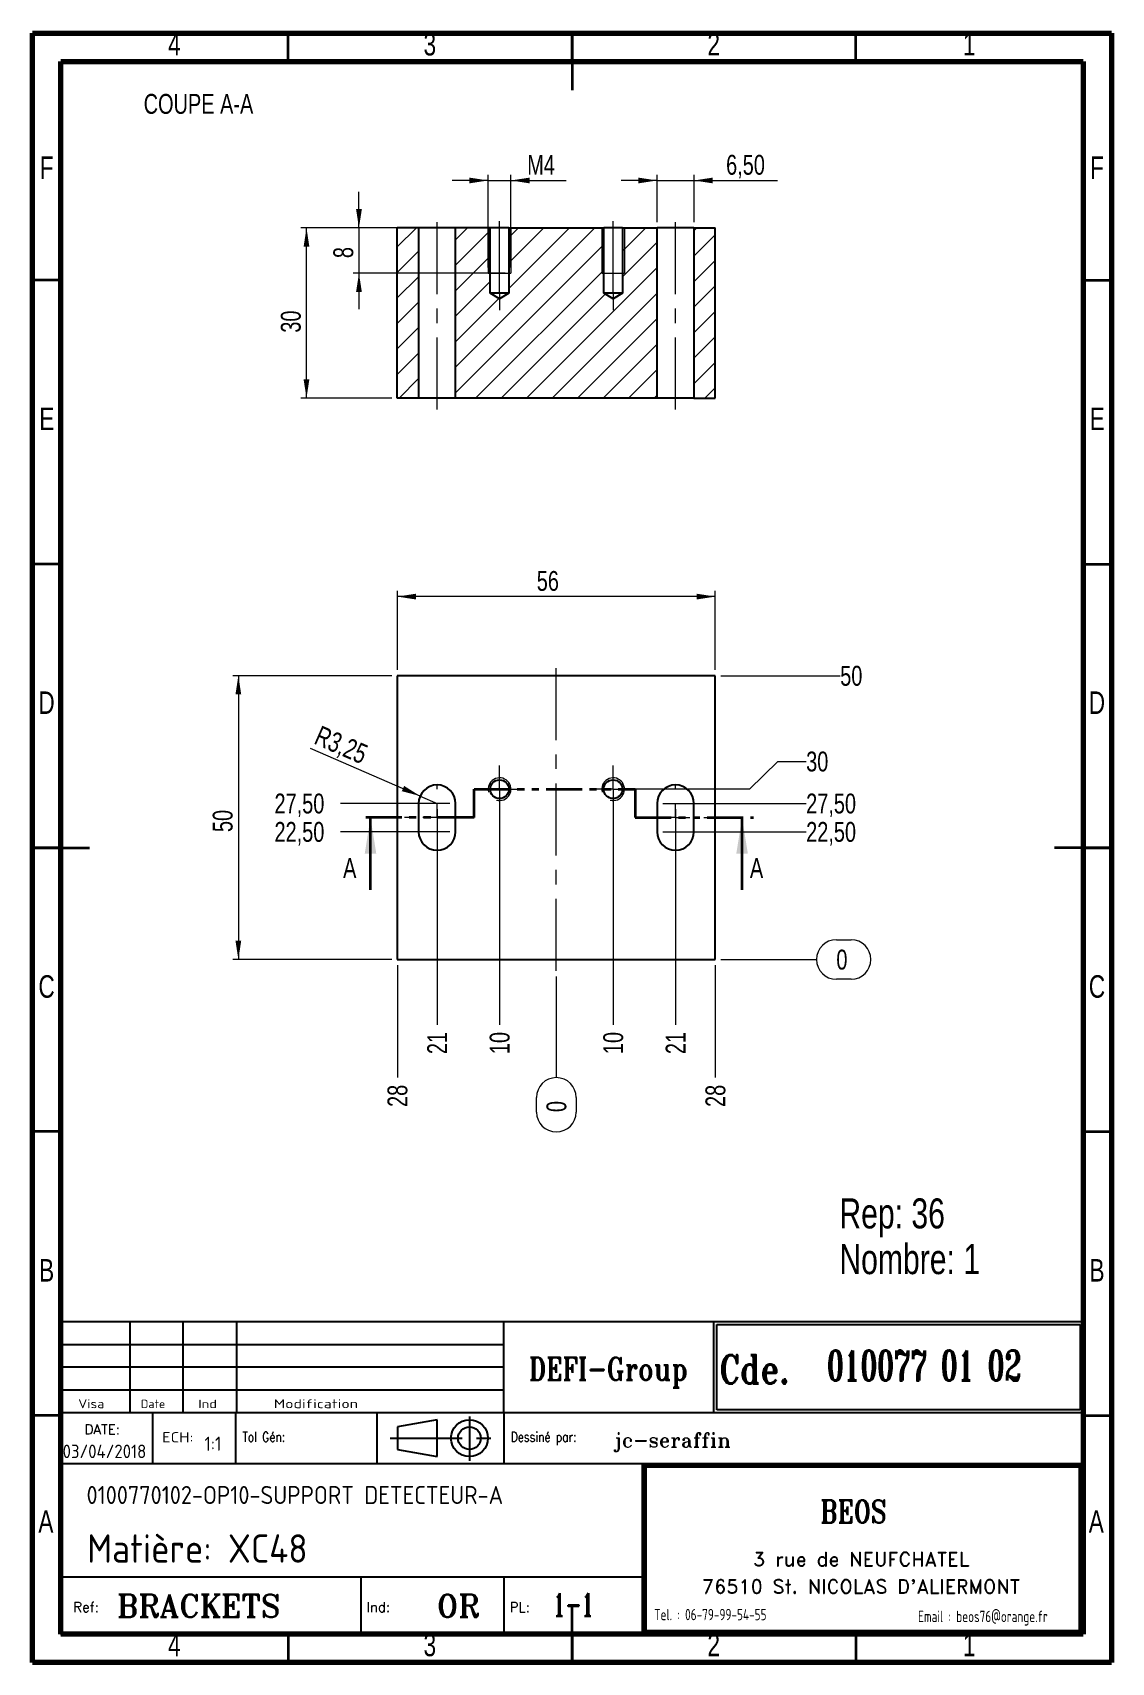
# Model space of a CAD drawing. Header units: millimetres. Extents: x 15 to 205, y 5 to 292.
import ezdxf

# ---------------------------------------------------------------- set-up
doc = ezdxf.new("R2010")
doc.units = ezdxf.units.MM
doc.linetypes.add('CENTERX2', pattern=[20.32, 12.7, -2.54, 2.54, -2.54])
doc.linetypes.add('PHANTOM', pattern=[12.7, 6.35, -1.27, 1.27, -1.27, 1.27, -1.27])
doc.layers.add('DIMENSIONS', color=176, linetype='Continuous')
doc.styles.add('SLDTEXTSTYLE0', font='TXT', dxfattribs={"width": 0.75})
doc.styles.add('SLDTEXTSTYLE1', font='ISOCP')
doc.styles.add('SLDTEXTSTYLE10', font='ISOCP', dxfattribs={"width": 1.147311})
doc.styles.add('SLDTEXTSTYLE11', font='ISOCP', dxfattribs={"width": 1.385904})
doc.styles.add('SLDTEXTSTYLE12', font='ISOCP', dxfattribs={"width": 1.246461})
doc.styles.add('SLDTEXTSTYLE13', font='ROMAND')
doc.styles.add('SLDTEXTSTYLE2', font='ROMANT', dxfattribs={"width": 0.8})
doc.styles.add('SLDTEXTSTYLE3', font='ISOCP', dxfattribs={"width": 0.8})
doc.styles.add('SLDTEXTSTYLE4', font='ROMANS', dxfattribs={"width": 0.8})
doc.styles.add('SLDTEXTSTYLE5', font='ROMANT')
doc.styles.add('SLDTEXTSTYLE6', font='ROMANS')
doc.styles.add('SLDTEXTSTYLE7', font='ROMANT', dxfattribs={"width": 0.65})
doc.styles.add('SLDTEXTSTYLE8', font='ISOCP', dxfattribs={"width": 1.446157})
doc.styles.add('SLDTEXTSTYLE9', font='ISOCP', dxfattribs={"width": 1.294402})
doc.dimstyles.new('SLDDIMSTYLE0', dxfattribs={"dimtxt": 3.5, "dimasz": 3.302, "dimexe": 0, "dimexo": 0.0625, "dimgap": 0.875, "dimtad": 0, "dimtih": 1, "dimtoh": 1, "dimdec": 0, "dimrnd": 1e-09, "dimdsep": 46, "dimtxsty": 'SLDTEXTSTYLE0', "dimblk1": 'NONE', "dimblk2": 'NONE', "dimsah": 1, "dimcen": 0.09, "dimadec": 0, "dimazin": 2, "dimtfac": 1, "dimtdec": 0, "dimtofl": 0, "dimtmove": 0, "dimatfit": 3, "dimldrblk": 'NONE', "dimfxl": 1, "dimfrac": 2, "dimtolj": 1, "dimtzin": 12, "dimarcsym": 0})
doc.dimstyles.new('SLDDIMSTYLE1', dxfattribs={"dimtxt": 3.5, "dimasz": 3.302, "dimexe": 0, "dimexo": 0.0625, "dimgap": 0.875, "dimtad": 0, "dimtih": 1, "dimtoh": 1, "dimrnd": 1e-09, "dimzin": 12, "dimdsep": 46, "dimtxsty": 'SLDTEXTSTYLE0', "dimblk1": 'NONE', "dimblk2": 'NONE', "dimsah": 1, "dimcen": 0.09, "dimadec": 0, "dimazin": 3, "dimtfac": 1, "dimtofl": 0, "dimtmove": 0, "dimatfit": 3, "dimldrblk": 'NONE', "dimfxl": 1, "dimfrac": 2, "dimtolj": 1, "dimtzin": 12, "dimarcsym": 0})
doc.dimstyles.new('SLDDIMSTYLE2', dxfattribs={"dimtxt": 3.5, "dimasz": 3.302, "dimexe": 0, "dimexo": 0.0625, "dimgap": 0.875, "dimtad": 1, "dimrnd": 1e-09, "dimzin": 12, "dimdsep": 46, "dimtxsty": 'SLDTEXTSTYLE0', "dimsah": 1, "dimcen": 0.09, "dimadec": 0, "dimazin": 3, "dimtfac": 1, "dimtofl": 0, "dimtmove": 0, "dimatfit": 3, "dimfxl": 1, "dimfrac": 2, "dimtolj": 1, "dimtzin": 12, "dimarcsym": 0})
doc.dimstyles.new('SLDDIMSTYLE3', dxfattribs={"dimtxt": 3.5, "dimasz": 3.302, "dimexe": 0, "dimexo": 0.0625, "dimgap": 0.875, "dimtad": 1, "dimrnd": 1e-09, "dimzin": 12, "dimdsep": 46, "dimtxsty": 'SLDTEXTSTYLE0', "dimsah": 1, "dimcen": 0, "dimadec": 0, "dimazin": 3, "dimtfac": 1, "dimtofl": 0, "dimtmove": 0, "dimatfit": 3, "dimfxl": 1, "dimfrac": 2, "dimtolj": 1, "dimtzin": 12, "dimarcsym": 0})
doc.dimstyles.new('SLDDIMSTYLE4', dxfattribs={"dimtxt": 3.5, "dimasz": 3.302, "dimexe": 0, "dimexo": 0.0625, "dimgap": 0.875, "dimtad": 1, "dimrnd": 1e-09, "dimzin": 12, "dimdsep": 46, "dimtxsty": 'SLDTEXTSTYLE0', "dimsah": 1, "dimcen": 0.09, "dimadec": 0, "dimazin": 3, "dimtfac": 1, "dimtmove": 0, "dimatfit": 0, "dimfxl": 1, "dimfrac": 2, "dimtolj": 1, "dimtzin": 12, "dimarcsym": 0})

# ---------------------------------------------------------------- blocks, each defined once
blk = doc.blocks.new('SW_NOTE_0')
at = {"color": 0, "linetype": 'Continuous', "lineweight": 0, "char_height": 5.292, "attachment_point": 1, "style": 'SLDTEXTSTYLE0'}
for s, insert in [('Rep: 36', (0, 6.82)), ('Nombre: 1', (0, -1.23))]:
    blk.add_mtext(s, dxfattribs=dict(at, insert=insert))
blk = doc.blocks.new('_D')
at = {"color": 7, "linetype": 'Continuous', "lineweight": 18}
for p, q in [((156.56, 132.32), (159.15, 132.32)), ((136.24, 128.83), (153.07, 128.83)), ((159.15, 125.34), (156.56, 125.34))]:
    blk.add_line(p, q, dxfattribs=at)
for centre, start, end in [((156.56, 128.83), 90, 270), ((159.15, 128.83), 270, 90)]:
    blk.add_arc(centre, 3.49, start, end, dxfattribs=at)
at = {"color": 7, "linetype": 'Continuous', "lineweight": 18, "insert": (156.56, 130.56), "char_height": 3.5, "attachment_point": 1, "style": 'SLDTEXTSTYLE0'}
blk.add_mtext('0', dxfattribs=at)
blk = doc.blocks.new('_None')
blk = doc.blocks.new('_D_1')
at = {"color": 7, "linetype": 'Continuous', "lineweight": 18}
blk.add_line((88.49, 151.33), (69.24, 151.33), dxfattribs=at)
at = {"color": 7, "linetype": 'Continuous', "lineweight": 18, "insert": (57.6, 153.06), "char_height": 3.5, "attachment_point": 1, "style": 'SLDTEXTSTYLE0'}
blk.add_mtext('22,50', dxfattribs=at)
blk = doc.blocks.new('_D_2')
at = {"color": 7, "linetype": 'Continuous', "lineweight": 18}
blk.add_line((125.99, 151.33), (151.24, 151.33), dxfattribs=at)
at = {"color": 7, "linetype": 'Continuous', "lineweight": 18, "insert": (151.24, 153.06), "char_height": 3.5, "attachment_point": 1, "style": 'SLDTEXTSTYLE0'}
blk.add_mtext('22,50', dxfattribs=at)
blk = doc.blocks.new('_D_3')
at = {"color": 7, "linetype": 'Continuous', "lineweight": 18}
blk.add_line((125.99, 156.33), (151.24, 156.33), dxfattribs=at)
at = {"color": 7, "linetype": 'Continuous', "lineweight": 18, "insert": (151.24, 158.06), "char_height": 3.5, "attachment_point": 1, "style": 'SLDTEXTSTYLE0'}
blk.add_mtext('27,50', dxfattribs=at)
blk = doc.blocks.new('_D_4')
at = {"color": 7, "linetype": 'Continuous', "lineweight": 18}
blk.add_line((88.49, 156.33), (69.24, 156.33), dxfattribs=at)
at = {"color": 7, "linetype": 'Continuous', "lineweight": 18, "insert": (57.6, 158.06), "char_height": 3.5, "attachment_point": 1, "style": 'SLDTEXTSTYLE0'}
blk.add_mtext('27,50', dxfattribs=at)
blk = doc.blocks.new('_D_5')
at = {"color": 7, "linetype": 'Continuous', "lineweight": 18}
for p, q in [((146.24, 163.73), (141.24, 158.83)), ((146.24, 163.73), (151.24, 163.73)), ((141.24, 158.83), (118.24, 158.83))]:
    blk.add_line(p, q, dxfattribs=at)
at = {"color": 7, "linetype": 'Continuous', "lineweight": 18, "insert": (151.24, 165.46), "char_height": 3.5, "attachment_point": 1, "style": 'SLDTEXTSTYLE0'}
blk.add_mtext('30', dxfattribs=at)
blk = doc.blocks.new('_D_6')
at = {"color": 7, "linetype": 'Continuous', "lineweight": 18}
blk.add_line((136.24, 178.83), (157.24, 178.83), dxfattribs=at)
at = {"color": 7, "linetype": 'Continuous', "lineweight": 18, "insert": (157.24, 180.56), "char_height": 3.5, "attachment_point": 1, "style": 'SLDTEXTSTYLE0'}
blk.add_mtext('50', dxfattribs=at)
blk = doc.blocks.new('_D_7')
at = {"color": 7, "linetype": 'Continuous', "lineweight": 18}
for p, q in [((107.24, 125.83), (107.24, 108.02)), ((103.75, 101.95), (103.75, 104.53)), ((110.72, 104.53), (110.72, 101.95))]:
    blk.add_line(p, q, dxfattribs=at)
for centre, start, end in [((107.24, 104.53), 0, 180), ((107.24, 101.95), 180, 0)]:
    blk.add_arc(centre, 3.49, start, end, dxfattribs=at)
at = {"color": 7, "linetype": 'Continuous', "lineweight": 18, "insert": (105.5, 101.95), "char_height": 3.5, "attachment_point": 1, "rotation": 90, "style": 'SLDTEXTSTYLE0'}
blk.add_mtext('0', dxfattribs=at)
blk = doc.blocks.new('_D_8')
at = {"color": 7, "linetype": 'Continuous', "lineweight": 18}
blk.add_line((97.24, 157.83), (97.24, 117.33), dxfattribs=at)
at = {"color": 7, "linetype": 'Continuous', "lineweight": 18, "insert": (95.5, 112.16), "char_height": 3.5, "attachment_point": 1, "rotation": 90, "style": 'SLDTEXTSTYLE0'}
blk.add_mtext('10', dxfattribs=at)
blk = doc.blocks.new('_D_9')
at = {"color": 7, "linetype": 'Continuous', "lineweight": 18}
blk.add_line((86.24, 155.33), (86.24, 117.33), dxfattribs=at)
at = {"color": 7, "linetype": 'Continuous', "lineweight": 18, "insert": (84.5, 112.16), "char_height": 3.5, "attachment_point": 1, "rotation": 90, "style": 'SLDTEXTSTYLE0'}
blk.add_mtext('21', dxfattribs=at)
blk = doc.blocks.new('_D_10')
at = {"color": 7, "linetype": 'Continuous', "lineweight": 18}
blk.add_line((79.24, 127.83), (79.24, 108.02), dxfattribs=at)
at = {"color": 7, "linetype": 'Continuous', "lineweight": 18, "insert": (77.5, 102.85), "char_height": 3.5, "attachment_point": 1, "rotation": 90, "style": 'SLDTEXTSTYLE0'}
blk.add_mtext('28', dxfattribs=at)
blk = doc.blocks.new('_D_11')
at = {"color": 7, "linetype": 'Continuous', "lineweight": 18}
blk.add_line((117.24, 157.83), (117.24, 117.33), dxfattribs=at)
at = {"color": 7, "linetype": 'Continuous', "lineweight": 18, "insert": (115.5, 112.16), "char_height": 3.5, "attachment_point": 1, "rotation": 90, "style": 'SLDTEXTSTYLE0'}
blk.add_mtext('10', dxfattribs=at)
blk = doc.blocks.new('_D_12')
at = {"color": 7, "linetype": 'Continuous', "lineweight": 18}
blk.add_line((128.24, 155.33), (128.24, 117.33), dxfattribs=at)
at = {"color": 7, "linetype": 'Continuous', "lineweight": 18, "insert": (126.5, 112.16), "char_height": 3.5, "attachment_point": 1, "rotation": 90, "style": 'SLDTEXTSTYLE0'}
blk.add_mtext('21', dxfattribs=at)
blk = doc.blocks.new('_D_13')
at = {"color": 7, "linetype": 'Continuous', "lineweight": 18}
blk.add_line((135.24, 127.83), (135.24, 108.02), dxfattribs=at)
at = {"color": 7, "linetype": 'Continuous', "lineweight": 18, "insert": (133.5, 102.85), "char_height": 3.5, "attachment_point": 1, "rotation": 90, "style": 'SLDTEXTSTYLE0'}
blk.add_mtext('28', dxfattribs=at)
blk = doc.blocks.new('_D_14')
at = {"color": 7, "linetype": 'Continuous', "lineweight": 18}
for p, q in [((78.24, 178.83), (50.24, 178.83)), ((51.24, 178.83), (51.24, 128.83)), ((78.24, 128.83), (50.24, 128.83))]:
    blk.add_line(p, q, dxfattribs=at)
for points in [[(51.24, 178.83), (50.73, 175.53), (51.74, 175.53)], [(51.24, 128.83), (51.74, 132.13), (50.73, 132.13)]]:
    blk.add_solid(points, dxfattribs=at)
at = {"color": 7, "linetype": 'Continuous', "lineweight": 18, "insert": (46.72, 151.28), "char_height": 3.5, "attachment_point": 1, "rotation": 90, "style": 'SLDTEXTSTYLE0'}
blk.add_mtext('50', dxfattribs=at)
blk = doc.blocks.new('_D_15')
at = {"color": 7, "linetype": 'Continuous', "lineweight": 18}
for p, q in [((79.24, 179.83), (79.24, 193.76)), ((135.24, 192.76), (79.24, 192.76)), ((135.24, 179.83), (135.24, 193.76))]:
    blk.add_line(p, q, dxfattribs=at)
for points in [[(79.24, 192.76), (82.54, 192.25), (82.54, 193.27)], [(135.24, 192.76), (131.93, 193.27), (131.93, 192.25)]]:
    blk.add_solid(points, dxfattribs=at)
at = {"color": 7, "linetype": 'Continuous', "lineweight": 18, "insert": (103.79, 197.27), "char_height": 3.5, "attachment_point": 1, "style": 'SLDTEXTSTYLE0'}
blk.add_mtext('56', dxfattribs=at)
blk = doc.blocks.new('_D_16')
at = {"color": 7, "linetype": 'Continuous', "lineweight": 18}
for q in [(63.97, 166.02), (86.24, 156.33)]:
    blk.add_line((83.26, 157.63), q, dxfattribs=at)
blk.add_solid([(83.26, 157.63), (80.43, 159.41), (80.02, 158.48)], dxfattribs=at)
at = {"color": 7, "linetype": 'Continuous', "lineweight": 18, "insert": (65.76, 170.13), "char_height": 3.5, "attachment_point": 1, "rotation": 336.4726, "style": 'SLDTEXTSTYLE0'}
blk.add_mtext('R3,25', dxfattribs=at)
blk = doc.blocks.new('SW_CENTERMARKSYMBOL_0')
at = {"color": 0, "linetype": 'Continuous', "lineweight": 0}
for p, q in [((0, 2.5), (0, 4.15)), ((-2.5, 0), (-4.15, 0)), ((0, 0), (-2.5, 0)), ((0, 0), (0, 2.5)), ((0, 0), (0, -2.5)), ((0, 0), (2.5, 0)), ((2.5, 0), (4.15, 0)), ((0, -2.5), (0, -4.15))]:
    blk.add_line(p, q, dxfattribs=at)
blk = doc.blocks.new('SW_CENTERMARKSYMBOL_1')
at = {"color": 0, "linetype": 'Continuous', "lineweight": 0}
for p, q in [((0, 2.5), (0, 4.15)), ((-2.5, 0), (-4.15, 0)), ((0, 0), (-2.5, 0)), ((0, 0), (0, 2.5)), ((0, 0), (0, -2.5)), ((0, 0), (2.5, 0)), ((2.5, 0), (4.15, 0)), ((0, -2.5), (0, -4.15))]:
    blk.add_line(p, q, dxfattribs=at)
blk = doc.blocks.new('SW_CENTERMARKSYMBOL_2')
at = {"color": 0, "linetype": 'Continuous', "lineweight": 0}
for p, q in [((0, 5), (0, 5.75)), ((-5, 0), (-5.75, 0)), ((0, 0), (-2.5, 0)), ((0, 0), (0, 2.5)), ((0, 0), (0, -2.5)), ((0, 0), (2.5, 0)), ((5, 0), (5.75, 0)), ((0, -5), (0, -5.75))]:
    blk.add_line(p, q, dxfattribs=at)
blk = doc.blocks.new('SW_CENTERMARKSYMBOL_3')
at = {"color": 0, "linetype": 'Continuous', "lineweight": 0}
for p, q in [((0, 5), (0, 5.75)), ((-5, 0), (-5.75, 0)), ((0, 0), (-2.5, 0)), ((0, 0), (0, 2.5)), ((0, 0), (0, -2.5)), ((0, 0), (2.5, 0)), ((5, 0), (5.75, 0)), ((0, -5), (0, -5.75))]:
    blk.add_line(p, q, dxfattribs=at)
blk = doc.blocks.new('_D_17')
at = {"color": 7, "linetype": 'Continuous', "lineweight": 18}
for p, q in [((78.24, 257.72), (62.24, 257.72)), ((63.24, 227.72), (63.24, 257.72)), ((78.24, 227.72), (62.24, 227.72))]:
    blk.add_line(p, q, dxfattribs=at)
for points in [[(63.24, 257.72), (62.73, 254.41), (63.74, 254.41)], [(63.24, 227.72), (63.74, 231.02), (62.73, 231.02)]]:
    blk.add_solid(points, dxfattribs=at)
at = {"color": 7, "linetype": 'Continuous', "lineweight": 18, "insert": (58.72, 239.25), "char_height": 3.5, "attachment_point": 1, "rotation": 90, "style": 'SLDTEXTSTYLE0'}
blk.add_mtext('30', dxfattribs=at)
blk = doc.blocks.new('_D_18')
at = {"color": 7, "linetype": 'Continuous', "lineweight": 18}
for p, q in [((124.99, 258.72), (124.99, 267.07)), ((131.49, 258.72), (131.49, 267.07)), ((124.99, 266.07), (118.64, 266.07)), ((124.99, 266.07), (131.49, 266.07)), ((131.49, 266.07), (146.19, 266.07))]:
    blk.add_line(p, q, dxfattribs=at)
for points in [[(124.99, 266.07), (121.68, 266.57), (121.68, 265.56)], [(131.49, 266.07), (134.79, 265.56), (134.79, 266.57)]]:
    blk.add_solid(points, dxfattribs=at)
at = {"color": 7, "linetype": 'Continuous', "lineweight": 18, "insert": (137.14, 270.58), "char_height": 3.5, "attachment_point": 1, "style": 'SLDTEXTSTYLE0'}
blk.add_mtext('6,50', dxfattribs=at)
blk = doc.blocks.new('_D_19')
at = {"color": 7, "linetype": 'Continuous', "lineweight": 18}
for p, q in [((95.24, 250.72), (95.24, 267.07)), ((99.24, 250.72), (99.24, 267.07)), ((95.24, 266.07), (88.89, 266.07)), ((95.24, 266.07), (99.24, 266.07)), ((99.24, 266.07), (108.98, 266.07))]:
    blk.add_line(p, q, dxfattribs=at)
for points in [[(95.24, 266.07), (91.93, 266.57), (91.93, 265.56)], [(99.24, 266.07), (102.54, 265.56), (102.54, 266.57)]]:
    blk.add_solid(points, dxfattribs=at)
at = {"color": 7, "linetype": 'Continuous', "lineweight": 18, "insert": (102.11, 270.58), "char_height": 3.5, "attachment_point": 1, "style": 'SLDTEXTSTYLE0'}
blk.add_mtext('M4', dxfattribs=at)
blk = doc.blocks.new('_D_20')
at = {"color": 7, "linetype": 'Continuous', "lineweight": 18}
for p, q in [((72.48, 257.72), (72.48, 264.07)), ((98.24, 257.72), (71.48, 257.72)), ((72.48, 257.72), (72.48, 249.72)), ((98.24, 249.72), (71.48, 249.72)), ((72.48, 249.72), (72.48, 243.37))]:
    blk.add_line(p, q, dxfattribs=at)
for points in [[(72.48, 257.72), (72.99, 261.02), (71.97, 261.02)], [(72.48, 249.72), (71.97, 246.41), (72.99, 246.41)]]:
    blk.add_solid(points, dxfattribs=at)
at = {"color": 7, "linetype": 'Continuous', "lineweight": 18, "insert": (67.97, 252.39), "char_height": 3.5, "attachment_point": 1, "rotation": 90, "style": 'SLDTEXTSTYLE0'}
blk.add_mtext('8', dxfattribs=at)

msp = doc.modelspace()

# ---------------------------------------------------------------- hatches: boundary and pattern name
at = {"linetype": 'Continuous', "lineweight": 18}
h = msp.add_hatch(dxfattribs=at)
h.set_pattern_fill('ANSI31', style=0)
h.paths.add_polyline_path([(79.235, 257.716), (79.235, 227.716), (82.985, 227.716), (82.985, 257.716)], flags=0)
h = msp.add_hatch(dxfattribs=at)
h.set_pattern_fill('ANSI31', style=0)
h.paths.add_polyline_path([(89.485, 227.716), (124.985, 227.716), (124.985, 257.716), (118.885, 257.716), (118.885, 246.216), (117.235, 245.225), (115.585, 246.216), (115.585, 257.716), (98.885, 257.716), (98.885, 246.216), (97.235, 245.225), (95.585, 246.216), (95.585, 257.716), (89.485, 257.716)], flags=0)
h = msp.add_hatch(dxfattribs=at)
h.set_pattern_fill('ANSI31', style=0)
h.paths.add_polyline_path([(131.485, 227.716), (135.235, 227.716), (135.235, 257.716), (131.485, 257.716)], flags=0)

# ---------------------------------------------------------------- linework, layer by layer
at = {"color": 7, "linetype": 'Continuous', "lineweight": 70}
for p, q in [((15, 5), (15, 292)), ((15, 292), (205, 292)), ((205, 292), (205, 5)), ((20, 10), (20, 287)), ((20, 287), (200, 287)), ((200, 287), (200, 10)), ((200, 10), (20, 10)), ((205, 5), (15, 5))]:
    msp.add_line(p, q, dxfattribs=at)
at = {"color": 7, "linetype": 'Continuous', "lineweight": 35}
for p, q in [((60, 287), (60, 292)), ((110, 292.001), (110, 281.999)), ((110, 287), (110, 292)), ((160, 287), (160, 292)), ((20, 248.5), (15, 248.5)), ((200, 248.5), (205, 248.5)), ((20, 198.5), (15, 198.5)), ((200, 198.5), (205, 198.5)), ((74.515, 141.129), (74.515, 153.829)), ((139.955, 141.129), (139.955, 153.829)), ((14.999, 148.5), (25.001, 148.5)), ((20, 148.5), (15, 148.5)), ((205.001, 148.5), (194.999, 148.5)), ((200, 148.5), (205, 148.5)), ((20, 98.5), (15, 98.5)), ((200, 98.5), (205, 98.5)), ((20, 48.5), (15, 48.5)), ((200, 48.5), (205, 48.5)), ((110, 4.999), (110, 15.001)), ((60, 10), (60, 5)), ((110, 10), (110, 5)), ((160, 10), (160, 5))]:
    msp.add_line(p, q, dxfattribs=at)
at = {"color": 7, "linetype": 'CENTERX2', "lineweight": 18}
for p, q in [((86.235, 225.716), (86.235, 259.716)), ((97.235, 246.216), (97.235, 259.716)), ((117.235, 246.216), (117.235, 259.716)), ((128.235, 225.716), (128.235, 259.716)), ((97.235, 246.216), (97.235, 243.225)), ((117.235, 246.216), (117.235, 243.225)), ((107.235, 126.829), (107.235, 180.829))]:
    msp.add_line(p, q, dxfattribs=at)
at = {"color": 7, "linetype": 'Continuous', "lineweight": 25}
for p, q in [((82.985, 257.716), (79.235, 257.716)), ((79.235, 227.716), (79.235, 257.716)), ((82.985, 257.716), (82.985, 227.716)), ((89.485, 257.716), (82.985, 257.716)), ((89.485, 227.716), (89.485, 257.716)), ((95.585, 257.716), (89.485, 257.716)), ((95.585, 246.216), (95.585, 257.716)), ((98.885, 257.716), (95.585, 257.716)), ((98.885, 257.716), (98.885, 246.216)), ((98.885, 257.716), (115.585, 257.716)), ((115.585, 246.216), (115.585, 257.716)), ((118.885, 257.716), (115.585, 257.716)), ((118.885, 257.716), (118.885, 246.216)), ((118.885, 257.716), (124.985, 257.716)), ((124.985, 227.716), (124.985, 257.716)), ((131.485, 257.716), (124.985, 257.716)), ((131.485, 257.716), (135.235, 257.716)), ((131.485, 257.716), (131.485, 227.716)), ((135.235, 227.716), (135.235, 257.716)), ((97.235, 245.225), (95.585, 246.216)), ((98.885, 246.216), (95.585, 246.216)), ((98.885, 246.216), (97.235, 245.225)), ((117.235, 245.225), (115.585, 246.216)), ((118.885, 246.216), (115.585, 246.216)), ((118.885, 246.216), (117.235, 245.225)), ((82.985, 227.716), (79.235, 227.716)), ((89.485, 227.716), (82.985, 227.716)), ((124.985, 227.716), (89.485, 227.716)), ((131.485, 227.716), (124.985, 227.716)), ((131.485, 227.716), (135.235, 227.716)), ((135.235, 178.829), (79.235, 178.829)), ((79.235, 178.829), (79.235, 128.829)), ((135.235, 128.829), (135.235, 178.829)), ((82.985, 156.329), (82.985, 151.329)), ((89.485, 151.329), (89.485, 156.329)), ((124.985, 156.329), (124.985, 151.329)), ((131.485, 151.329), (131.485, 156.329)), ((79.235, 128.829), (135.235, 128.829))]:
    msp.add_line(p, q, dxfattribs=at)
at = {"color": 7, "linetype": 'Continuous', "lineweight": 18}
for p, q in [((95.235, 257.716), (95.235, 249.716)), ((99.235, 257.716), (99.235, 249.716)), ((115.235, 257.716), (115.235, 249.716)), ((119.235, 257.716), (119.235, 249.716)), ((95.235, 249.716), (99.235, 249.716)), ((115.235, 249.716), (119.235, 249.716))]:
    msp.add_line(p, q, dxfattribs=at)
at = {"color": 7, "linetype": 'PHANTOM', "lineweight": 35}
for p, q in [((92.741, 153.829), (92.741, 158.829)), ((92.741, 158.829), (121.108, 158.829)), ((121.108, 158.829), (121.108, 153.829)), ((92.741, 153.829), (72.515, 153.829)), ((121.108, 153.829), (141.955, 153.829))]:
    msp.add_line(p, q, dxfattribs=at)
at = {"color": 7, "linetype": 'Continuous', "lineweight": 50}
msp.add_line((20, 65.25), (20, 10), dxfattribs=at)
at = {"color": 7, "linetype": 'Continuous', "lineweight": 25}
for centre in [(97.235, 158.829), (117.235, 158.829)]:
    msp.add_circle(centre, 1.65, dxfattribs=at)
at = {"color": 7, "linetype": 'Continuous', "lineweight": 18}
for centre in [(97.235, 158.829), (117.235, 158.829)]:
    msp.add_arc(centre, 2, 255, 195, dxfattribs=at)
at = {"color": 7, "linetype": 'Continuous', "lineweight": 25}
for centre, start, end in [((86.235, 156.329), 0, 180), ((128.235, 156.329), 0, 180), ((86.235, 151.329), 180, 0), ((128.235, 151.329), 180, 0)]:
    msp.add_arc(centre, 3.25, start, end, dxfattribs=at)
at = {"color": 7, "linetype": 'Continuous', "lineweight": 35}
for points in [[(74.515, 153.829), (73.499, 147.479), (75.531, 147.479)], [(139.955, 153.829), (138.939, 147.479), (140.971, 147.479)]]:
    msp.add_solid(points, dxfattribs=at)
at = {"layer": 'DIMENSIONS', "color": 3}
for p, q in [((98, 65), (19.925, 65)), ((32.192, 49), (32.192, 65)), ((41.498, 49), (41.498, 65)), ((50.966, 49), (50.966, 65)), ((20, 61), (98, 61)), ((98, 57), (20, 57)), ((20, 53), (98, 53))]:
    msp.add_line(p, q, dxfattribs=at)
at = {"layer": 'DIMENSIONS', "color": 6}
for p, q in [((19.925, 65), (19.925, 10)), ((200, 10), (200, 65)), ((200, 40), (122.384, 40)), ((122.384, 40), (122.384, 10)), ((199.8, 39.8), (122.584, 39.8)), ((122.584, 39.8), (122.584, 10.2)), ((199.6, 39.6), (122.784, 39.6)), ((122.784, 39.6), (122.784, 10.4)), ((199.4, 39.4), (122.984, 39.4)), ((122.984, 39.4), (122.984, 10.6)), ((199.4, 10.6), (199.4, 39.4)), ((199.6, 10.4), (199.6, 39.6)), ((199.8, 10.2), (199.8, 39.8)), ((19.925, 10), (200, 10)), ((122.584, 10.2), (199.8, 10.2)), ((122.784, 10.4), (199.6, 10.4)), ((122.984, 10.6), (199.4, 10.6))]:
    msp.add_line(p, q, dxfattribs=at)
at = {"layer": 'DIMENSIONS', "color": 1}
for p, q in [((200, 65), (98, 65)), ((98, 49), (98, 65)), ((135, 49), (135, 65)), ((135.5, 49.5), (135.5, 64.5)), ((135.5, 64.5), (199.5, 64.5)), ((199.5, 64.5), (199.5, 49.5)), ((20, 49), (200, 49)), ((36.11, 49), (36.11, 40)), ((50.731, 49), (50.731, 40)), ((75.62, 49), (75.62, 40)), ((98, 49), (98, 40)), ((199.5, 49.5), (135.5, 49.5)), ((122.384, 40), (20, 40)), ((122.384, 20), (20, 20)), ((72.792, 20), (72.792, 10)), ((98, 20), (98, 10))]:
    msp.add_line(p, q, dxfattribs=at)
at = {"layer": 'DIMENSIONS'}
for p, q in [((135.5, 49.5), (135.5, 64.5)), ((135.5, 64.5), (199.5, 64.5)), ((199.5, 64.5), (199.5, 49.5)), ((199.5, 49.5), (135.5, 49.5))]:
    msp.add_line(p, q, dxfattribs=at)
at = {"layer": 'DIMENSIONS', "color": 7}
for p, q in [((86.244, 47.75), (79.244, 46.5)), ((79.244, 46.5), (79.244, 42.5)), ((86.244, 41.25), (86.244, 47.75)), ((79.244, 42.5), (86.244, 41.25))]:
    msp.add_line(p, q, dxfattribs=at)
at = {"layer": 'DIMENSIONS', "color": 3, "linetype": 'CENTERX2'}
for p, q in [((91.934, 48.348), (91.934, 40.513)), ((77.946, 44.5), (96.201, 44.5))]:
    msp.add_line(p, q, dxfattribs=at)
at = {"layer": 'DIMENSIONS', "color": 7}
for radius in [3.25, 2]:
    msp.add_circle((91.934, 44.5), radius, dxfattribs=at)

# ---------------------------------------------------------------- block references
at = {"color": 7, "linetype": 'Continuous', "lineweight": 0}
for name, p in [('SW_CENTERMARKSYMBOL_1', (97.235, 158.829)), ('SW_CENTERMARKSYMBOL_0', (117.235, 158.829)), ('SW_CENTERMARKSYMBOL_2', (86.235, 153.829)), ('SW_CENTERMARKSYMBOL_3', (128.235, 153.829)), ('SW_NOTE_0', (157.09, 79.924))]:
    msp.add_blockref(name, p, dxfattribs=at)

# ---------------------------------------------------------------- texts
at = {"color": 7, "linetype": 'Continuous', "lineweight": 0, "attachment_point": 2, "style": 'SLDTEXTSTYLE0'}
for s, insert, char_height in [('4', (39.96, 292.06), 3.969), ('3', (84.96, 292.06), 3.969), ('2', (134.96, 292.06), 3.969), ('1', (179.96, 292.06), 3.969), ('COUPE A-A', (44.216, 281.312), 3.5), ('F', (17.458, 270.31), 3.969), ('F', (202.458, 270.31), 3.969), ('E', (17.508, 226.06), 3.969), ('E', (202.508, 226.06), 3.969), ('D', (17.453, 176.06), 3.969), ('D', (202.453, 176.06), 3.969), ('C', (17.459, 126.06), 3.969), ('C', (202.459, 126.06), 3.969), ('B', (17.471, 76.06), 3.969), ('B', (202.471, 76.06), 3.969), ('A', (17.34, 31.81), 3.969), ('A', (202.34, 31.81), 3.969), ('4', (39.96, 10.06), 3.969), ('3', (84.96, 10.06), 3.969), ('2', (134.96, 10.06), 3.969), ('1', (179.96, 10.06), 3.969)]:
    msp.add_mtext(s, dxfattribs=dict(at, insert=insert, char_height=char_height))
at = {"color": 7, "linetype": 'Continuous', "char_height": 3.5, "attachment_point": 1, "style": 'SLDTEXTSTYLE0'}
for insert in [(69.684, 146.685), (141.335, 146.685)]:
    msp.add_mtext('A', dxfattribs=dict(at, insert=insert))
at = {"layer": 'DIMENSIONS'}
for s, insert, char_height, attachment_point, style in [('DEFI-Group', (116.42, 58.701), 4, 2, 'SLDTEXTSTYLE2'), ('Cde.', (136, 59.126), 5, 1, 'SLDTEXTSTYLE2'), ('010077 01 02', (154.921, 59.94), 5.29167, 1, 'SLDTEXTSTYLE7'), ('Visa', (23.041, 51.348), 1.5671, 1, 'SLDTEXTSTYLE12'), ('Date', (34.067, 51.283), 1.4924, 1, 'SLDTEXTSTYLE10'), ('Ind', (44.171, 51.283), 1.4924, 1, 'SLDTEXTSTYLE11'), ('Modification', (57.489, 51.348), 1.56705, 1, 'SLDTEXTSTYLE8'), ('DATE:', (24.156, 46.915), 1.7277, 1, 'SLDTEXTSTYLE6'), ('03/04/2018', (20.286, 43.368), 2.3813, 1, 'SLDTEXTSTYLE1'), ('ECH:', (37.788, 45.56), 1.8141, 1, 'SLDTEXTSTYLE9'), ('1:1', (45.263, 44.764), 2.5, 1, 'SLDTEXTSTYLE1'), ('Tol Gén:', (51.952, 45.598), 1.7277, 1, 'SLDTEXTSTYLE4'), ('Dessiné par:', (99.221, 45.598), 1.72768, 1, 'SLDTEXTSTYLE4'), ('jc-seraffin', (117.355, 45.42), 2.5, 1, 'SLDTEXTSTYLE5'), ('0100770102-OP10-SUPPORT DETECTEUR-A', (24.501, 36.077), 3.175, 1, 'SLDTEXTSTYLE1'), ('BEOS', (159.571, 33.595), 4, 2, 'SLDTEXTSTYLE2'), ('Matière: XC48', (24.603, 27.564), 5, 1, 'SLDTEXTSTYLE1'), ('3 rue de NEUFCHATEL', (160.909, 24.448), 2.5, 2, 'SLDTEXTSTYLE13'), ("76510 St. NICOLAS D'ALIERMONT", (160.903, 19.623), 2.5, 2, 'SLDTEXTSTYLE13'), ('Ref:', (22.168, 15.598), 1.7277, 1, 'SLDTEXTSTYLE6'), ('BRACKETS', (29.839, 16.951), 4, 1, 'SLDTEXTSTYLE5'), ('Ind:', (73.826, 15.598), 1.7277, 1, 'SLDTEXTSTYLE6'), ('OR', (86.194, 16.951), 4, 1, 'SLDTEXTSTYLE5'), ('PL:', (99.034, 15.598), 1.7277, 1, 'SLDTEXTSTYLE6'), ('1-1', (106.651, 17.173), 4, 1, 'SLDTEXTSTYLE7'), ('Tel. : 06-79-99-54-55', (134.36, 14.429), 2, 2, 'SLDTEXTSTYLE3'), ('Email : beos76@orange.fr', (182.372, 14.097), 2, 2, 'SLDTEXTSTYLE3')]:
    msp.add_mtext(s, dxfattribs=dict(at, insert=insert, char_height=char_height, attachment_point=attachment_point, style=style))

# ---------------------------------------------------------------- dimensions: what is measured, and where the dimension line sits
at = {"color": 7, "linetype": 'Continuous', "lineweight": 18}
dim = msp.add_linear_dim(base=(99.235, 266.066), p1=(95.235, 249.716), p2=(99.235, 249.716), text='M4', dimstyle='SLDDIMSTYLE4', dxfattribs=at)
dim.commit()
dim.dimension.update_dxf_attribs({"geometry": '_D_19', "text_midpoint": (105.546, 266.066), "dimtype": 160})
for base, p1, p2, dimstyle, picture, middle in [((131.485, 266.066), (124.985, 257.716), (131.485, 257.716), 'SLDDIMSTYLE4', '_D_18', (141.665, 266.066)), ((79.235, 192.759), (135.235, 178.829), (79.235, 178.829), 'SLDDIMSTYLE2', '_D_15', (106.372, 192.759))]:
    dim = msp.add_linear_dim(base=base, p1=p1, p2=p2, dimstyle=dimstyle, dxfattribs=at)
    dim.commit()
    dim.dimension.update_dxf_attribs({"geometry": picture, "text_midpoint": middle, "dimtype": 160})
for base, p1, p2, dimstyle, picture, middle in [((72.48, 249.716), (99.235, 257.716), (99.235, 249.716), 'SLDDIMSTYLE4', '_D_20', (72.48, 253.688)), ((63.235, 257.716), (79.235, 227.716), (79.235, 257.716), 'SLDDIMSTYLE2', '_D_17', (63.235, 241.835)), ((51.235, 128.829), (79.235, 178.829), (79.235, 128.829), 'SLDDIMSTYLE2', '_D_14', (51.235, 153.861))]:
    dim = msp.add_linear_dim(base=base, p1=p1, p2=p2, angle=90, dimstyle=dimstyle, dxfattribs=at)
    dim.commit()
    dim.dimension.update_dxf_attribs({"geometry": picture, "text_midpoint": middle, "dimtype": 160})
for feature_location, offset, dtype, origin, dimstyle, picture, middle in [((135.235, 178.829), (22, 0), 0, (135.235, 128.829), 'SLDDIMSTYLE1', '_D_6', (159.821, 178.829)), ((117.235, 158.829), (34, 4.901), 0, (135.235, 128.829), 'SLDDIMSTYLE1', '_D_5', (153.821, 163.73)), ((89.485, 156.329), (-20.25, 0), 0, (135.235, 128.829), 'SLDDIMSTYLE1', '_D_4', (63.416, 156.329)), ((97.235, 158.829), (0, -41.5), 1, (107.235, 126.829), 'SLDDIMSTYLE1', '_D_8', (97.235, 114.742)), ((117.235, 158.829), (0, -41.5), 1, (107.235, 126.829), 'SLDDIMSTYLE1', '_D_11', (117.235, 114.742)), ((124.985, 156.329), (26.25, 0), 0, (135.235, 128.829), 'SLDDIMSTYLE1', '_D_3', (157.054, 156.329)), ((86.235, 156.329), (0, -39), 1, (107.235, 126.829), 'SLDDIMSTYLE1', '_D_9', (86.235, 114.742)), ((128.235, 156.329), (0, -39), 1, (107.235, 126.829), 'SLDDIMSTYLE1', '_D_12', (128.235, 114.742)), ((89.485, 151.329), (-20.25, 0), 0, (135.235, 128.829), 'SLDDIMSTYLE1', '_D_1', (63.416, 151.329)), ((124.985, 151.329), (26.25, 0), 0, (135.235, 128.829), 'SLDDIMSTYLE1', '_D_2', (157.054, 151.329)), ((135.235021453, 128.82851773), (17.836935766, 0), 0, (135.235021453, 128.82851773), 'SLDDIMSTYLE0', '_D', (157.854075122, 128.82851773)), ((79.235, 128.829), (0, -20.806), 1, (107.235, 126.829), 'SLDDIMSTYLE1', '_D_10', (79.235, 105.436)), ((107.235021453, 126.82851773), (0, -18.805923389), 1, (107.235021453, 126.82851773), 'SLDDIMSTYLE0', '_D_7', (107.235021453, 103.240476438)), ((135.235, 128.829), (0, -20.806), 1, (107.235, 126.829), 'SLDDIMSTYLE1', '_D_13', (135.235, 105.436))]:
    dim = msp.add_ordinate_dim(feature_location=feature_location, offset=offset, dtype=dtype, origin=origin, dimstyle=dimstyle, dxfattribs=at)
    dim.commit()
    dim.dimension.update_dxf_attribs({"geometry": picture, "text_midpoint": middle})
dim = msp.add_radius_dim(center=(86.235, 156.329), mpoint=(83.255, 157.626), dimstyle='SLDDIMSTYLE3', dxfattribs=at)
dim.commit()
dim.dimension.update_dxf_attribs({"geometry": '_D_16', "text_midpoint": (69.235, 163.73), "dimtype": 164})

doc.saveas('drawing.dxf')
